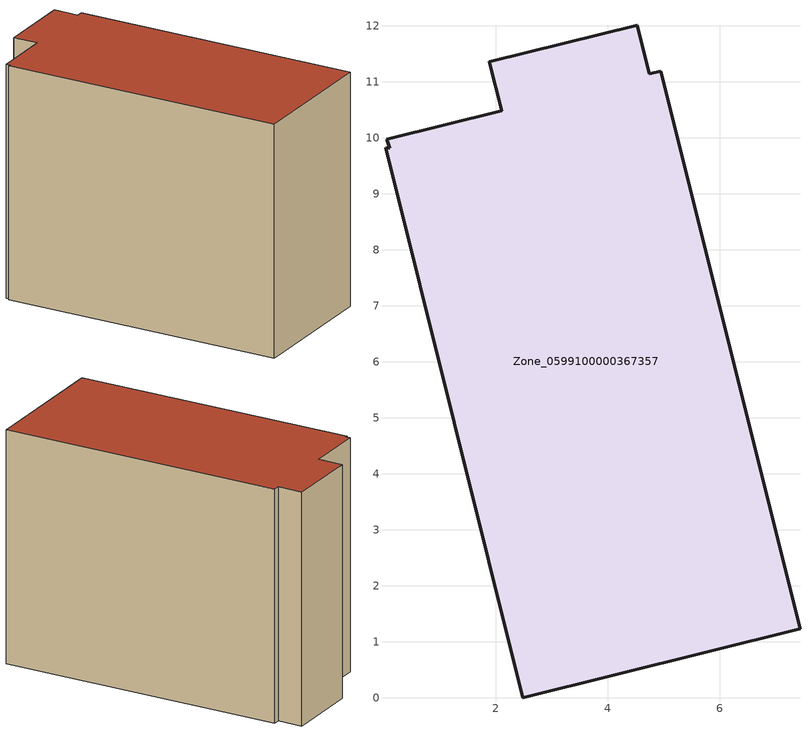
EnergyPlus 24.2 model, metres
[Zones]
Zone_0599100000367357
 floor ground (C_G): 2.49,0 0.03,9.82 0.1,9.82 0.06,9.97 2.11,10.48 1.89,11.36 4.53,12.02 4.74,11.14 4.95,11.19 7.43,1.24 z0
 wall outside (C_F): 7.43,1.24 4.95,11.19 4.74,11.14 4.53,12.02 1.89,11.36 2.11,10.48 0.06,9.97 0.1,9.82 0.03,9.82 2.49,0 7.43,1.24 z0:8.43
 roof outside (C_R): 0.03,9.82 2.49,0 7.43,1.24 4.95,11.19 4.74,11.14 4.53,12.02 1.89,11.36 2.11,10.48 0.06,9.97 0.1,9.82 z8.43
[BUILDING]
Pand.0599100000367357: North Axis=0; Terrain=City; Loads Convergence Tolerance Value=0.04; Temperature Convergence Tolerance Value=0.4; Solar Distribution=FullExterior; Maximum Number of Warmup Days=25; Minimum Number of Warmup Days=1
[Site:Location]
Rotterdam.The.Hague.AP_ZH_NLD Design_Conditions: Latitude=51.96; Longitude=4.45; Time Zone=1; Elevation=-4.5
[SITE:GROUNDTEMPERATURE:BUILDINGSURFACE]
18, 18, 18, 18, 18, 18, 18, 18, 18, 18, 18, 18
[MATERIAL] Thermal Absorptance=0.9; Solar Absorptance=0.7; Visible Absorptance=0.7
Name | Roughness | Thickness | Conductivity | Density | Specific Heat
G.TI.1992-2005 | MediumSmooth | 0.15 | 0.06 | 540 | 1210
F.TI.1992-2005 | Rough | 0.3 | 0.12 | 1920 | 840
R.TI.1992-2005 | MediumRough | 0.2 | 0.08 | 1500 | 1000
[CONSTRUCTION]
C_G: G.TI.1992-2005
C_F: F.TI.1992-2005
C_R: R.TI.1992-2005
[ZONE]
Zone_0599100000367357: Type=1; Multiplier=1; Ceiling Height=Autocalculate; Volume=Autocalculate; Floor Area=autocalculate; Part of Total Floor Area=Yes
[ZONEINFILTRATION:DESIGNFLOWRATE]
Infil_Zone_0599100000367357: Zone or ZoneList or Space or SpaceList=Zone_0599100000367357; Schedule=AlwaysOn; Design Flow Rate Calculation Method=Flow/Area; Flow Rate per Floor Area=0.0015; Constant Term Coefficient=1; Temperature Term Coefficient=0; Velocity Term Coefficient=0; Velocity Squared Term Coefficient=0
[HVACTEMPLATE:ZONE:IDEALLOADSAIRSYSTEM]
Zone_0599100000367357: Maximum Heating Supply Air Temperature=50; Minimum Cooling Supply Air Temperature=13; Maximum Heating Supply Air Humidity Ratio=0.0156; Minimum Cooling Supply Air Humidity Ratio=0.0077; Heating Limit=NoLimit; Cooling Limit=NoLimit; Dehumidification Control Type=ConstantSensibleHeatRatio; Cooling Sensible Heat Ratio=0.7; Dehumidification Setpoint=60; Humidification Control Type=None; Humidification Setpoint=30; Outdoor Air Method=None; Outdoor Air Flow Rate per Person=0.00944; Outdoor Air Flow Rate per Zone Floor Area=0; Outdoor Air Flow Rate per Zone=0; Demand Controlled Ventilation Type=None; Outdoor Air Economizer Type=NoEconomizer; Heat Recovery Type=None; Sensible Heat Recovery Effectiveness=0.7; Latent Heat Recovery Effectiveness=0.65
[ZONECONTROL:THERMOSTAT]
ThermostatControl_Zone_0599100000367357: Zone or ZoneList=Zone_0599100000367357; Control Type Schedule=DualSetpointControlType; Control 1=Thermostat_Zone_0599100000367357; Temperature Difference Between Cutout And Setpoint=0
[THERMOSTATSETPOINT:DUALSETPOINT]
Thermostat_Zone_0599100000367357: Heating Setpoint Temperature Schedule=HeatingSetpoint_Zone_0599100000367357; Cooling Setpoint Temperature Schedule=CoolingSetpoint_Zone_0599100000367357
[SCHEDULE:COMPACT]
HeatingSetpoint_Zone_0599100000367357: Through: 12/31, For: AllDays, Until: 24:00, 21
CoolingSetpoint_Zone_0599100000367357: Through: 12/31, For: AllDays, Until: 24:00, 24
DualSetpointControlType: Through: 12/31, For: AllDays, Until: 24:00, 4
AlwaysOn: Through: 12/31, For: AllDays, Until: 24:00, 1
